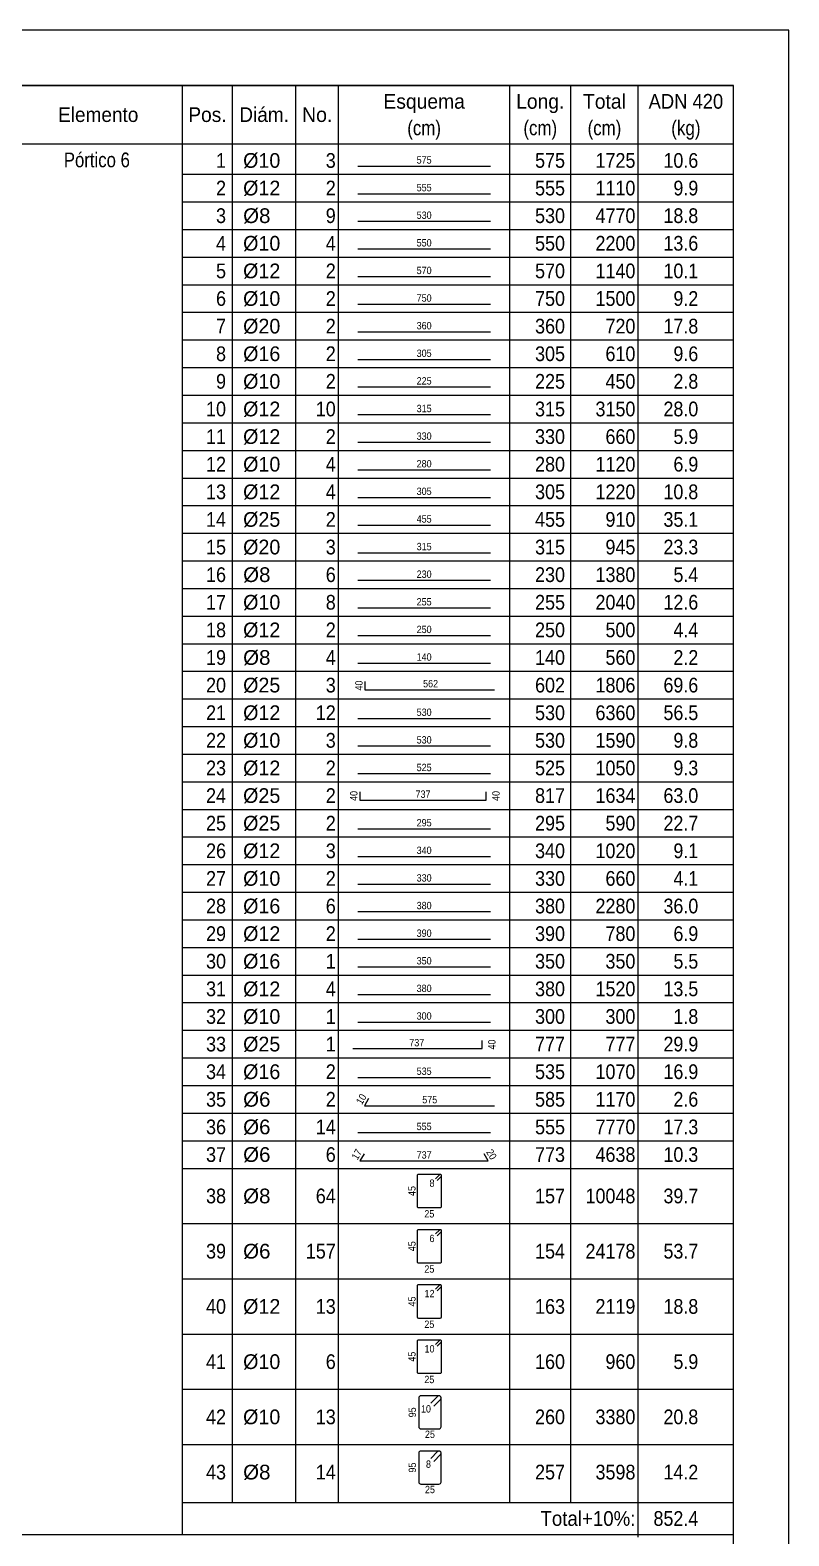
# Model space of a CAD drawing. Header units: millimetres. Extents: x 3 to 479, y -191 to 120.
# Drawn here: x 219.8 to 233.53, y 36.49 to 63.76 of the extents above; entities that cross this region are included whole.
import ezdxf
from ezdxf.enums import TextEntityAlignment as Align

# ---------------------------------------------------------------- set-up
doc = ezdxf.new("R2010")
doc.units = ezdxf.units.MM
for name, color, linetype, lineweight in [('DESPIECES_TABLA', 7, 'Continuous', 9), ('RECUAD_LIMITES', 2, 'Continuous', 0), ('RECUAD_MARCO', 1, 'Continuous', 20), ('TABLAS', 1, 'Continuous', 9), ('TEXTO_TABLAS', 1, 'Continuous', 0), ('TEXTOS_COTAS_DESPIECES_TABLA', 1, 'Continuous', 0)]:
    doc.layers.add(name, color=color, linetype=linetype, lineweight=lineweight)
doc.styles.add('CYPETXT_romans', font='arial.ttf', dxfattribs={"height": 0.2})

msp = doc.modelspace()

# ---------------------------------------------------------------- linework, layer by layer
at = {"layer": 'DESPIECES_TABLA'}
for points in [[(225.72893, 61.29484), (228.12893, 61.29484)], [(225.72893, 60.79484), (228.12893, 60.79484)], [(225.72893, 60.29484), (228.12893, 60.29484)], [(225.72893, 59.79484), (228.12893, 59.79484)], [(225.72893, 59.29484), (228.12893, 59.29484)], [(225.72893, 58.79484), (228.12893, 58.79484)], [(225.72893, 58.29484), (228.12893, 58.29484)], [(225.72893, 57.79484), (228.12893, 57.79484)], [(225.72893, 57.29484), (228.12893, 57.29484)], [(225.72893, 56.79484), (228.12893, 56.79484)], [(225.72893, 56.29484), (228.12893, 56.29484)], [(225.72893, 55.79484), (228.12893, 55.79484)], [(225.72893, 55.29484), (228.12893, 55.29484)], [(225.72893, 54.79484), (228.12893, 54.79484)], [(225.72893, 54.29484), (228.12893, 54.29484)], [(225.72893, 53.79484), (228.12893, 53.79484)], [(225.72893, 53.29484), (228.12893, 53.29484)], [(225.72893, 52.79484), (228.12893, 52.79484)], [(225.72893, 52.29484), (228.12893, 52.29484)], [(225.85752, 51.96413), (225.85752, 51.81413), (228.20276, 51.81413)], [(225.72893, 51.29484), (228.12893, 51.29484)], [(225.72893, 50.79484), (228.12893, 50.79484)], [(225.72893, 50.29484), (228.12893, 50.29484)], [(225.76353, 49.96477), (225.76353, 49.81477), (228.05432, 49.81477), (228.05432, 49.96477)], [(225.72893, 49.29484), (228.12893, 49.29484)], [(225.72893, 48.79484), (228.12893, 48.79484)], [(225.72893, 48.29484), (228.12893, 48.29484)], [(225.72893, 47.79484), (228.12893, 47.79484)], [(225.72893, 47.29484), (228.12893, 47.29484)], [(225.72893, 46.79484), (228.12893, 46.79484)], [(225.72893, 46.29484), (228.12893, 46.29484)], [(225.72893, 45.79484), (228.12893, 45.79484)], [(225.63665, 45.31409), (227.9787, 45.31409), (227.9787, 45.46409)], [(225.72893, 44.79484), (228.12893, 44.79484)], [(225.92225, 44.41026), (225.84725, 44.28036), (228.20497, 44.28036)], [(225.72893, 43.79484), (228.12893, 43.79484)], [(225.84123, 43.4106), (225.76623, 43.28069), (228.08506, 43.28069), (228.01662, 43.4106)], [(227.16699, 42.92838), (227.23752, 42.99891), (227.24025, 43.00223), (227.24227, 43.00603), (227.24352, 43.01014), (227.24394, 43.01442), (227.24352, 43.01871), (227.24227, 43.02282), (227.24025, 43.02662), (227.23752, 43.02994), (227.23419, 43.03267), (227.2304, 43.0347), (227.22628, 43.03595), (227.222, 43.03637), (226.82478, 43.03637), (226.81638, 43.0347), (226.80926, 43.02994), (226.8045, 43.02282), (226.80283, 43.01442), (226.80283, 42.45831), (226.8045, 42.44992), (226.80926, 42.4428), (226.81638, 42.43804), (226.82478, 42.43637), (227.222, 42.43637), (227.2304, 42.43804), (227.23752, 42.4428), (227.24227, 42.44992), (227.24394, 42.45831), (227.24394, 43.01442), (227.24352, 43.01871), (227.24227, 43.02282), (227.24025, 43.02662), (227.23752, 43.02994), (227.23419, 43.03267), (227.2304, 43.0347), (227.22628, 43.03595), (227.222, 43.03637), (227.21772, 43.03595), (227.2136, 43.0347), (227.20981, 43.03267), (227.20648, 43.02994), (227.13595, 42.95941)], [(227.16676, 41.92789), (227.23758, 41.99871), (227.24032, 42.00205), (227.24235, 42.00586), (227.24361, 42.00999), (227.24403, 42.01429), (227.24361, 42.01859), (227.24235, 42.02272), (227.24032, 42.02653), (227.23758, 42.02987), (227.23424, 42.03261), (227.23043, 42.03465), (227.22629, 42.0359), (227.222, 42.03633), (226.8249, 42.03633), (226.81647, 42.03465), (226.80932, 42.02987), (226.80454, 42.02272), (226.80287, 42.01429), (226.80287, 41.45836), (226.80454, 41.44993), (226.80932, 41.44278), (226.81647, 41.438), (226.8249, 41.43633), (227.222, 41.43633), (227.23043, 41.438), (227.23758, 41.44278), (227.24235, 41.44993), (227.24403, 41.45836), (227.24403, 42.01429), (227.24361, 42.01859), (227.24235, 42.02272), (227.24032, 42.02653), (227.23758, 42.02987), (227.23424, 42.03261), (227.23043, 42.03465), (227.22629, 42.0359), (227.222, 42.03633), (227.2177, 42.0359), (227.21356, 42.03465), (227.20975, 42.03261), (227.20641, 42.02987), (227.13559, 41.95905)], [(227.16745, 40.92935), (227.2374, 40.9993), (227.24011, 41.0026), (227.24212, 41.00636), (227.24336, 41.01044), (227.24377, 41.01469), (227.24336, 41.01894), (227.24212, 41.02302), (227.24011, 41.02678), (227.2374, 41.03008), (227.2341, 41.03279), (227.23034, 41.0348), (227.22626, 41.03604), (227.22201, 41.03645), (226.82453, 41.03645), (226.8162, 41.0348), (226.80914, 41.03008), (226.80442, 41.02302), (226.80277, 41.01469), (226.80277, 40.45822), (226.80442, 40.44989), (226.80914, 40.44283), (226.8162, 40.43811), (226.82453, 40.43645), (227.22201, 40.43645), (227.23034, 40.43811), (227.2374, 40.44283), (227.24212, 40.44989), (227.24377, 40.45822), (227.24377, 41.01469), (227.24336, 41.01894), (227.24212, 41.02302), (227.24011, 41.02678), (227.2374, 41.03008), (227.2341, 41.03279), (227.23034, 41.0348), (227.22626, 41.03604), (227.22201, 41.03645), (227.21776, 41.03604), (227.21368, 41.0348), (227.20992, 41.03279), (227.20662, 41.03008), (227.13667, 40.96013)], [(227.16722, 39.92886), (227.23746, 39.9991), (227.24018, 40.00242), (227.2422, 40.00619), (227.24344, 40.01029), (227.24386, 40.01456), (227.24344, 40.01882), (227.2422, 40.02292), (227.24018, 40.0267), (227.23746, 40.03001), (227.23415, 40.03273), (227.23037, 40.03475), (227.22627, 40.03599), (227.22201, 40.03641), (226.82465, 40.03641), (226.81629, 40.03475), (226.8092, 40.03001), (226.80446, 40.02292), (226.8028, 40.01456), (226.8028, 39.45827), (226.80446, 39.4499), (226.8092, 39.44281), (226.81629, 39.43808), (226.82465, 39.43641), (227.22201, 39.43641), (227.23037, 39.43808), (227.23746, 39.44281), (227.2422, 39.4499), (227.24386, 39.45827), (227.24386, 40.01456), (227.24344, 40.01882), (227.2422, 40.02292), (227.24018, 40.0267), (227.23746, 40.03001), (227.23415, 40.03273), (227.23037, 40.03475), (227.22627, 40.03599), (227.22201, 40.03641), (227.21774, 40.03599), (227.21364, 40.03475), (227.20986, 40.03273), (227.20655, 40.03001), (227.13631, 39.95977)], [(227.1024, 38.84157), (227.22461, 38.96379), (227.22934, 38.96955), (227.23285, 38.97612), (227.23501, 38.98325), (227.23575, 38.99067), (227.23501, 38.99809), (227.23285, 39.00522), (227.22934, 39.0118), (227.22461, 39.01756), (227.21885, 39.02229), (227.21227, 39.0258), (227.20514, 39.02796), (227.19772, 39.02869), (226.87025, 39.02869), (226.8557, 39.0258), (226.84336, 39.01756), (226.83512, 39.00522), (226.83223, 38.99067), (226.83223, 38.46672), (226.83512, 38.45217), (226.84336, 38.43983), (226.8557, 38.43159), (226.87025, 38.42869), (227.19772, 38.42869), (227.21227, 38.43159), (227.22461, 38.43983), (227.23285, 38.45217), (227.23575, 38.46672), (227.23575, 38.99067), (227.23501, 38.99809), (227.23285, 39.00522), (227.22934, 39.0118), (227.22461, 39.01756), (227.21885, 39.02229), (227.21227, 39.0258), (227.20514, 39.02796), (227.19772, 39.02869), (227.1903, 39.02796), (227.18317, 39.0258), (227.1766, 39.02229), (227.17084, 39.01756), (227.04863, 38.89535)], [(227.10223, 37.8412), (227.22466, 37.96363), (227.2294, 37.96941), (227.23292, 37.97599), (227.23509, 37.98314), (227.23582, 37.99057), (227.23509, 37.998), (227.23292, 38.00515), (227.2294, 38.01173), (227.22466, 38.0175), (227.21889, 38.02224), (227.2123, 38.02576), (227.20516, 38.02793), (227.19772, 38.02866), (226.87034, 38.02866), (226.85576, 38.02576), (226.84341, 38.0175), (226.83515, 38.00515), (226.83225, 37.99057), (226.83225, 37.46675), (226.83515, 37.45218), (226.84341, 37.43982), (226.85576, 37.43156), (226.87034, 37.42866), (227.19772, 37.42866), (227.2123, 37.43156), (227.22466, 37.43982), (227.23292, 37.45218), (227.23582, 37.46675), (227.23582, 37.99057), (227.23509, 37.998), (227.23292, 38.00515), (227.2294, 38.01173), (227.22466, 38.0175), (227.21889, 38.02224), (227.2123, 38.02576), (227.20516, 38.02793), (227.19772, 38.02866), (227.19029, 38.02793), (227.18315, 38.02576), (227.17656, 38.02224), (227.17079, 38.0175), (227.04835, 37.89507)]]:
    msp.add_lwpolyline(points, dxfattribs=at)
at = {"layer": 'RECUAD_LIMITES'}
msp.add_lwpolyline([(100.33093, 21.25684), (233.53093, 21.25684), (233.53093, 63.75684), (100.33093, 63.75684), (100.33093, 21.25684)], close=True, dxfattribs=at)
at = {"layer": 'RECUAD_MARCO'}
msp.add_lwpolyline([(102.83093, 22.25684), (232.53093, 22.25684), (232.53093, 62.75684), (102.83093, 62.75684), (102.83093, 22.25684)], close=True, dxfattribs=at)
at = {"layer": 'TABLAS'}
for p, q in [((219.45493, 62.75684), (232.53093, 62.75684)), ((222.55493, 61.64684), (222.55493, 62.75684)), ((223.45893, 61.64684), (223.45893, 62.75684)), ((224.60693, 61.64684), (224.60693, 62.75684)), ((225.37893, 61.64684), (225.37893, 62.75684)), ((228.47893, 61.64684), (228.47893, 62.75684)), ((229.58293, 61.64684), (229.58293, 62.75684)), ((230.80293, 61.64684), (230.80293, 62.75684)), ((232.53093, 61.64684), (232.53093, 62.75684)), ((219.45493, 61.69684), (232.53093, 61.69684)), ((222.55493, 36.56684), (222.55493, 61.64684)), ((223.45893, 37.09684), (223.45893, 61.64684)), ((224.60693, 37.09684), (224.60693, 61.64684)), ((225.37893, 37.09684), (225.37893, 61.64684)), ((228.47893, 37.09684), (228.47893, 61.64684)), ((229.58293, 37.09684), (229.58293, 61.64684)), ((230.80293, 36.56684), (230.80293, 61.64684)), ((232.53093, 36.56684), (232.53093, 61.64684)), ((222.55493, 37.09684), (232.53093, 37.09684)), ((222.55493, 36.51684), (222.55493, 36.56684)), ((230.80293, 36.46684), (230.80293, 36.56684)), ((232.53093, 36.46684), (232.53093, 36.56684)), ((219.45493, 36.51684), (232.53093, 36.51684))]:
    msp.add_line(p, q, dxfattribs=at)
at = {"layer": 'TEXTO_TABLAS'}
for p, q in [((222.55493, 61.14684), (232.53093, 61.14684)), ((222.55493, 60.64684), (232.53093, 60.64684)), ((222.55493, 60.14684), (232.53093, 60.14684)), ((222.55493, 59.64684), (232.53093, 59.64684)), ((222.55493, 59.14684), (232.53093, 59.14684)), ((222.55493, 58.64684), (232.53093, 58.64684)), ((222.55493, 58.14684), (232.53093, 58.14684)), ((222.55493, 57.64684), (232.53093, 57.64684)), ((222.55493, 57.14684), (232.53093, 57.14684)), ((222.55493, 56.64684), (232.53093, 56.64684)), ((222.55493, 56.14684), (232.53093, 56.14684)), ((222.55493, 55.64684), (232.53093, 55.64684)), ((222.55493, 55.14684), (232.53093, 55.14684)), ((222.55493, 54.64684), (232.53093, 54.64684)), ((222.55493, 54.14684), (232.53093, 54.14684)), ((222.55493, 53.64684), (232.53093, 53.64684)), ((222.55493, 53.14684), (232.53093, 53.14684)), ((222.55493, 52.64684), (232.53093, 52.64684)), ((222.55493, 52.14684), (232.53093, 52.14684)), ((222.55493, 51.64684), (232.53093, 51.64684)), ((222.55493, 51.14684), (232.53093, 51.14684)), ((222.55493, 50.64684), (232.53093, 50.64684)), ((222.55493, 50.14684), (232.53093, 50.14684)), ((222.55493, 49.64684), (232.53093, 49.64684)), ((222.55493, 49.14684), (232.53093, 49.14684)), ((222.55493, 48.64684), (232.53093, 48.64684)), ((222.55493, 48.14684), (232.53093, 48.14684)), ((222.55493, 47.64684), (232.53093, 47.64684)), ((222.55493, 47.14684), (232.53093, 47.14684)), ((222.55493, 46.64684), (232.53093, 46.64684)), ((222.55493, 46.14684), (232.53093, 46.14684)), ((222.55493, 45.64684), (232.53093, 45.64684)), ((222.55493, 45.14684), (232.53093, 45.14684)), ((222.55493, 44.64684), (232.53093, 44.64684)), ((222.55493, 44.14684), (232.53093, 44.14684)), ((222.55493, 43.64684), (232.53093, 43.64684)), ((222.55493, 43.14684), (232.53093, 43.14684)), ((222.55493, 42.14684), (232.53093, 42.14684)), ((222.55493, 41.14684), (232.53093, 41.14684)), ((222.55493, 40.14684), (232.53093, 40.14684)), ((222.55493, 39.14684), (232.53093, 39.14684)), ((222.55493, 38.14684), (232.53093, 38.14684))]:
    msp.add_line(p, q, dxfattribs=at)

# ---------------------------------------------------------------- texts
at = {"layer": 'TEXTO_TABLAS', "style": 'CYPETXT_romans'}
for s, width, p in [('Esquema', 0.93681, (226.92893, 62.46684)), ('Long.', 0.9375, (229.03093, 62.46684)), ('Total', 0.935673, (230.19293, 62.46684)), ('ADN 420', 0.893197, (231.66693, 62.46684)), ('Elemento', 0.923378, (221.02993, 62.22684)), ('Pos.', 0.930268, (223.00693, 62.22684)), ('Diám.', 0.924488, (224.03293, 62.22684)), ('No.', 0.948905, (224.99293, 62.22684)), ('(cm)', 0.819001, (226.92893, 61.98684)), ('(cm)', 0.819001, (229.03093, 61.98684)), ('(cm)', 0.819001, (230.19293, 61.98684)), ('(kg)', 0.827954, (231.66693, 61.98684)), ('Pórtico 6', 0.813476, (221.00493, 61.40684))]:
    msp.add_text(s, height=0.266667, dxfattribs=dict(at, width=width)).set_placement(p, align=Align.MIDDLE_CENTER)
for s, height, width, p in [('1', 0.26667, 0.872274, (223.34293, 61.39684)), ('3', 0.26667, 0.872274, (225.32893, 61.39684)), ('575', 0.266667, 0.872274, (229.47893, 61.39684)), ('1725', 0.266667, 0.872274, (230.75293, 61.39684)), ('10.6', 0.266667, 0.869308, (231.89093, 61.39684)), ('2', 0.26667, 0.872274, (223.34293, 60.89684)), ('2', 0.26667, 0.872274, (225.32893, 60.89684)), ('555', 0.266667, 0.872274, (229.47893, 60.89684)), ('1110', 0.266667, 0.872274, (230.75293, 60.89684)), ('9.9', 0.266667, 0.868127, (231.89093, 60.89684)), ('3', 0.26667, 0.872274, (223.34293, 60.39684)), ('9', 0.26667, 0.872274, (225.32893, 60.39684)), ('530', 0.266667, 0.872274, (229.47893, 60.39684)), ('4770', 0.266667, 0.872274, (230.75293, 60.39684)), ('18.8', 0.266667, 0.869308, (231.89093, 60.39684)), ('4', 0.26667, 0.872274, (223.34293, 59.89684)), ('4', 0.26667, 0.872274, (225.32893, 59.89684)), ('550', 0.266667, 0.872274, (229.47893, 59.89684)), ('2200', 0.266667, 0.872274, (230.75293, 59.89684)), ('13.6', 0.266667, 0.869308, (231.89093, 59.89684)), ('5', 0.26667, 0.872274, (223.34293, 59.39684)), ('2', 0.26667, 0.872274, (225.32893, 59.39684)), ('570', 0.266667, 0.872274, (229.47893, 59.39684)), ('1140', 0.266667, 0.872274, (230.75293, 59.39684)), ('10.1', 0.266667, 0.869308, (231.89093, 59.39684)), ('6', 0.26667, 0.872274, (223.34293, 58.89684)), ('2', 0.26667, 0.872274, (225.32893, 58.89684)), ('750', 0.266667, 0.872274, (229.47893, 58.89684)), ('1500', 0.266667, 0.872274, (230.75293, 58.89684)), ('9.2', 0.266667, 0.868127, (231.89093, 58.89684)), ('7', 0.26667, 0.872274, (223.34293, 58.39684)), ('2', 0.26667, 0.872274, (225.32893, 58.39684)), ('360', 0.266667, 0.872274, (229.47893, 58.39684)), ('720', 0.266667, 0.872274, (230.75293, 58.39684)), ('17.8', 0.266667, 0.869308, (231.89093, 58.39684)), ('8', 0.26667, 0.872274, (223.34293, 57.89684)), ('2', 0.26667, 0.872274, (225.32893, 57.89684)), ('305', 0.266667, 0.872274, (229.47893, 57.89684)), ('610', 0.266667, 0.872274, (230.75293, 57.89684)), ('9.6', 0.266667, 0.868127, (231.89093, 57.89684)), ('9', 0.26667, 0.872274, (223.34293, 57.39684)), ('2', 0.26667, 0.872274, (225.32893, 57.39684)), ('225', 0.266667, 0.872274, (229.47893, 57.39684)), ('450', 0.266667, 0.872274, (230.75293, 57.39684)), ('2.8', 0.266667, 0.868127, (231.89093, 57.39684)), ('10', 0.266667, 0.872274, (223.34293, 56.89684)), ('10', 0.266667, 0.872274, (225.32893, 56.89684)), ('315', 0.266667, 0.872274, (229.47893, 56.89684)), ('3150', 0.266667, 0.872274, (230.75293, 56.89684)), ('28.0', 0.266667, 0.869308, (231.89093, 56.89684)), ('11', 0.266667, 0.872274, (223.34293, 56.39684)), ('2', 0.26667, 0.872274, (225.32893, 56.39684)), ('330', 0.266667, 0.872274, (229.47893, 56.39684)), ('660', 0.266667, 0.872274, (230.75293, 56.39684)), ('5.9', 0.266667, 0.868127, (231.89093, 56.39684)), ('12', 0.266667, 0.872274, (223.34293, 55.89684)), ('4', 0.26667, 0.872274, (225.32893, 55.89684)), ('280', 0.266667, 0.872274, (229.47893, 55.89684)), ('1120', 0.266667, 0.872274, (230.75293, 55.89684)), ('6.9', 0.266667, 0.868127, (231.89093, 55.89684)), ('13', 0.266667, 0.872274, (223.34293, 55.39684)), ('4', 0.26667, 0.872274, (225.32893, 55.39684)), ('305', 0.266667, 0.872274, (229.47893, 55.39684)), ('1220', 0.266667, 0.872274, (230.75293, 55.39684)), ('10.8', 0.266667, 0.869308, (231.89093, 55.39684)), ('14', 0.266667, 0.872274, (223.34293, 54.89684)), ('2', 0.26667, 0.872274, (225.32893, 54.89684)), ('455', 0.266667, 0.872274, (229.47893, 54.89684)), ('910', 0.266667, 0.872274, (230.75293, 54.89684)), ('35.1', 0.266667, 0.869308, (231.89093, 54.89684)), ('15', 0.266667, 0.872274, (223.34293, 54.39684)), ('3', 0.26667, 0.872274, (225.32893, 54.39684)), ('315', 0.266667, 0.872274, (229.47893, 54.39684)), ('945', 0.266667, 0.872274, (230.75293, 54.39684)), ('23.3', 0.266667, 0.869308, (231.89093, 54.39684)), ('16', 0.266667, 0.872274, (223.34293, 53.89684)), ('6', 0.26667, 0.872274, (225.32893, 53.89684)), ('230', 0.266667, 0.872274, (229.47893, 53.89684)), ('1380', 0.266667, 0.872274, (230.75293, 53.89684)), ('5.4', 0.266667, 0.868127, (231.89093, 53.89684)), ('17', 0.266667, 0.872274, (223.34293, 53.39684)), ('8', 0.26667, 0.872274, (225.32893, 53.39684)), ('255', 0.266667, 0.872274, (229.47893, 53.39684)), ('2040', 0.266667, 0.872274, (230.75293, 53.39684)), ('12.6', 0.266667, 0.869308, (231.89093, 53.39684)), ('18', 0.266667, 0.872274, (223.34293, 52.89684)), ('2', 0.26667, 0.872274, (225.32893, 52.89684)), ('250', 0.266667, 0.872274, (229.47893, 52.89684)), ('500', 0.266667, 0.872274, (230.75293, 52.89684)), ('4.4', 0.266667, 0.868127, (231.89093, 52.89684)), ('19', 0.266667, 0.872274, (223.34293, 52.39684)), ('4', 0.26667, 0.872274, (225.32893, 52.39684)), ('140', 0.266667, 0.872274, (229.47893, 52.39684)), ('560', 0.266667, 0.872274, (230.75293, 52.39684)), ('2.2', 0.266667, 0.868127, (231.89093, 52.39684)), ('20', 0.266667, 0.872274, (223.34293, 51.89684)), ('3', 0.26667, 0.872274, (225.32893, 51.89684)), ('602', 0.266667, 0.872274, (229.47893, 51.89684)), ('1806', 0.266667, 0.872274, (230.75293, 51.89684)), ('69.6', 0.266667, 0.869308, (231.89093, 51.89684)), ('21', 0.266667, 0.872274, (223.34293, 51.39684)), ('12', 0.266667, 0.872274, (225.32893, 51.39684)), ('530', 0.266667, 0.872274, (229.47893, 51.39684)), ('6360', 0.266667, 0.872274, (230.75293, 51.39684)), ('56.5', 0.266667, 0.869308, (231.89093, 51.39684)), ('22', 0.266667, 0.872274, (223.34293, 50.89684)), ('3', 0.26667, 0.872274, (225.32893, 50.89684)), ('530', 0.266667, 0.872274, (229.47893, 50.89684)), ('1590', 0.266667, 0.872274, (230.75293, 50.89684)), ('9.8', 0.266667, 0.868127, (231.89093, 50.89684)), ('23', 0.266667, 0.872274, (223.34293, 50.39684)), ('2', 0.26667, 0.872274, (225.32893, 50.39684)), ('525', 0.266667, 0.872274, (229.47893, 50.39684)), ('1050', 0.266667, 0.872274, (230.75293, 50.39684)), ('9.3', 0.266667, 0.868127, (231.89093, 50.39684)), ('24', 0.266667, 0.872274, (223.34293, 49.89684)), ('2', 0.26667, 0.872274, (225.32893, 49.89684)), ('817', 0.266667, 0.872274, (229.47893, 49.89684)), ('1634', 0.266667, 0.872274, (230.75293, 49.89684)), ('63.0', 0.266667, 0.869308, (231.89093, 49.89684)), ('25', 0.266667, 0.872274, (223.34293, 49.39684)), ('2', 0.26667, 0.872274, (225.32893, 49.39684)), ('295', 0.266667, 0.872274, (229.47893, 49.39684)), ('590', 0.266667, 0.872274, (230.75293, 49.39684)), ('22.7', 0.266667, 0.869308, (231.89093, 49.39684)), ('26', 0.266667, 0.872274, (223.34293, 48.89684)), ('3', 0.26667, 0.872274, (225.32893, 48.89684)), ('340', 0.266667, 0.872274, (229.47893, 48.89684)), ('1020', 0.266667, 0.872274, (230.75293, 48.89684)), ('9.1', 0.266667, 0.868127, (231.89093, 48.89684)), ('27', 0.266667, 0.872274, (223.34293, 48.39684)), ('2', 0.26667, 0.872274, (225.32893, 48.39684)), ('330', 0.266667, 0.872274, (229.47893, 48.39684)), ('660', 0.266667, 0.872274, (230.75293, 48.39684)), ('4.1', 0.266667, 0.868127, (231.89093, 48.39684)), ('28', 0.266667, 0.872274, (223.34293, 47.89684)), ('6', 0.26667, 0.872274, (225.32893, 47.89684)), ('380', 0.266667, 0.872274, (229.47893, 47.89684)), ('2280', 0.266667, 0.872274, (230.75293, 47.89684)), ('36.0', 0.266667, 0.869308, (231.89093, 47.89684)), ('29', 0.266667, 0.872274, (223.34293, 47.39684)), ('2', 0.26667, 0.872274, (225.32893, 47.39684)), ('390', 0.266667, 0.872274, (229.47893, 47.39684)), ('780', 0.266667, 0.872274, (230.75293, 47.39684)), ('6.9', 0.266667, 0.868127, (231.89093, 47.39684)), ('30', 0.266667, 0.872274, (223.34293, 46.89684)), ('1', 0.26667, 0.872274, (225.32893, 46.89684)), ('350', 0.266667, 0.872274, (229.47893, 46.89684)), ('350', 0.266667, 0.872274, (230.75293, 46.89684)), ('5.5', 0.266667, 0.868127, (231.89093, 46.89684)), ('31', 0.266667, 0.872274, (223.34293, 46.39684)), ('4', 0.26667, 0.872274, (225.32893, 46.39684)), ('380', 0.266667, 0.872274, (229.47893, 46.39684)), ('1520', 0.266667, 0.872274, (230.75293, 46.39684)), ('13.5', 0.266667, 0.869308, (231.89093, 46.39684)), ('32', 0.266667, 0.872274, (223.34293, 45.89684)), ('1', 0.26667, 0.872274, (225.32893, 45.89684)), ('300', 0.266667, 0.872274, (229.47893, 45.89684)), ('300', 0.266667, 0.872274, (230.75293, 45.89684)), ('1.8', 0.266667, 0.868127, (231.89093, 45.89684)), ('33', 0.266667, 0.872274, (223.34293, 45.39684)), ('29.9', 0.266667, 0.869308, (231.89093, 45.39684)), ('1', 0.26667, 0.872274, (225.32893, 45.39684)), ('777', 0.266667, 0.872274, (229.47893, 45.39684)), ('777', 0.266667, 0.872274, (230.75293, 45.39684)), ('34', 0.266667, 0.872274, (223.34293, 44.89684)), ('2', 0.26667, 0.872274, (225.32893, 44.89684)), ('535', 0.266667, 0.872274, (229.47893, 44.89684)), ('1070', 0.266667, 0.872274, (230.75293, 44.89684)), ('16.9', 0.266667, 0.869308, (231.89093, 44.89684)), ('35', 0.266667, 0.872274, (223.34293, 44.39684)), ('2', 0.26667, 0.872274, (225.32893, 44.39684)), ('585', 0.266667, 0.872274, (229.47893, 44.39684)), ('1170', 0.266667, 0.872274, (230.75293, 44.39684)), ('2.6', 0.266667, 0.868127, (231.89093, 44.39684)), ('36', 0.266667, 0.872274, (223.34293, 43.89684)), ('14', 0.266667, 0.872274, (225.32893, 43.89684)), ('555', 0.266667, 0.872274, (229.47893, 43.89684)), ('7770', 0.266667, 0.872274, (230.75293, 43.89684)), ('17.3', 0.266667, 0.869308, (231.89093, 43.89684)), ('37', 0.266667, 0.872274, (223.34293, 43.39684)), ('6', 0.26667, 0.872274, (225.32893, 43.39684)), ('773', 0.266667, 0.872274, (229.47893, 43.39684)), ('4638', 0.266667, 0.872274, (230.75293, 43.39684)), ('10.3', 0.266667, 0.869308, (231.89093, 43.39684)), ('38', 0.266667, 0.872274, (223.34293, 42.64684)), ('64', 0.266667, 0.872274, (225.32893, 42.64684)), ('157', 0.266667, 0.872274, (229.47893, 42.64684)), ('10048', 0.266667, 0.872274, (230.75293, 42.64684)), ('39.7', 0.266667, 0.869308, (231.89093, 42.64684)), ('39', 0.266667, 0.872274, (223.34293, 41.64684)), ('157', 0.266667, 0.872274, (225.32893, 41.64684)), ('154', 0.266667, 0.872274, (229.47893, 41.64684)), ('24178', 0.266667, 0.872274, (230.75293, 41.64684)), ('53.7', 0.266667, 0.869308, (231.89093, 41.64684)), ('40', 0.266667, 0.872274, (223.34293, 40.64684)), ('13', 0.266667, 0.872274, (225.32893, 40.64684)), ('163', 0.266667, 0.872274, (229.47893, 40.64684)), ('2119', 0.266667, 0.872274, (230.75293, 40.64684)), ('18.8', 0.266667, 0.869308, (231.89093, 40.64684)), ('41', 0.266667, 0.872274, (223.34293, 39.64684)), ('6', 0.26667, 0.872274, (225.32893, 39.64684)), ('160', 0.266667, 0.872274, (229.47893, 39.64684)), ('960', 0.266667, 0.872274, (230.75293, 39.64684)), ('5.9', 0.266667, 0.868127, (231.89093, 39.64684)), ('42', 0.266667, 0.872274, (223.34293, 38.64684)), ('13', 0.266667, 0.872274, (225.32893, 38.64684)), ('260', 0.266667, 0.872274, (229.47893, 38.64684)), ('3380', 0.266667, 0.872274, (230.75293, 38.64684)), ('20.8', 0.266667, 0.869308, (231.89093, 38.64684)), ('43', 0.266667, 0.872274, (223.34293, 37.64684)), ('14', 0.266667, 0.872274, (225.32893, 37.64684)), ('257', 0.266667, 0.872274, (229.47893, 37.64684)), ('3598', 0.266667, 0.872274, (230.75293, 37.64684)), ('14.2', 0.266667, 0.869308, (231.89093, 37.64684)), ('Total+10%:', 0.266667, 0.906671, (230.75293, 36.80684)), ('852.4', 0.266667, 0.869965, (231.89093, 36.80684))]:
    msp.add_text(s, height=height, dxfattribs=dict(at, width=width)).set_placement(p, align=Align.MIDDLE_RIGHT)
for s, width, p in [('%%c10', 0.955414, (223.65293, 61.39684)), ('%%c12', 0.955414, (223.65293, 60.89684)), ('%%c8', 0.99505, (223.65293, 60.39684)), ('%%c10', 0.955414, (223.65293, 59.89684)), ('%%c12', 0.955414, (223.65293, 59.39684)), ('%%c10', 0.955414, (223.65293, 58.89684)), ('%%c20', 0.955414, (223.65293, 58.39684)), ('%%c16', 0.955414, (223.65293, 57.89684)), ('%%c10', 0.955414, (223.65293, 57.39684)), ('%%c12', 0.955414, (223.65293, 56.89684)), ('%%c12', 0.955414, (223.65293, 56.39684)), ('%%c10', 0.955414, (223.65293, 55.89684)), ('%%c12', 0.955414, (223.65293, 55.39684)), ('%%c25', 0.955414, (223.65293, 54.89684)), ('%%c20', 0.955414, (223.65293, 54.39684)), ('%%c8', 0.99505, (223.65293, 53.89684)), ('%%c10', 0.955414, (223.65293, 53.39684)), ('%%c12', 0.955414, (223.65293, 52.89684)), ('%%c8', 0.99505, (223.65293, 52.39684)), ('%%c25', 0.955414, (223.65293, 51.89684)), ('%%c12', 0.955414, (223.65293, 51.39684)), ('%%c10', 0.955414, (223.65293, 50.89684)), ('%%c12', 0.955414, (223.65293, 50.39684)), ('%%c25', 0.955414, (223.65293, 49.89684)), ('%%c25', 0.955414, (223.65293, 49.39684)), ('%%c12', 0.955414, (223.65293, 48.89684)), ('%%c10', 0.955414, (223.65293, 48.39684)), ('%%c16', 0.955414, (223.65293, 47.89684)), ('%%c12', 0.955414, (223.65293, 47.39684)), ('%%c16', 0.955414, (223.65293, 46.89684)), ('%%c12', 0.955414, (223.65293, 46.39684)), ('%%c10', 0.955414, (223.65293, 45.89684)), ('%%c25', 0.955414, (223.65293, 45.39684)), ('%%c16', 0.955414, (223.65293, 44.89684)), ('%%c6', 0.99505, (223.65293, 44.39684)), ('%%c6', 0.99505, (223.65293, 43.89684)), ('%%c6', 0.99505, (223.65293, 43.39684)), ('%%c8', 0.99505, (223.65293, 42.64684)), ('%%c6', 0.99505, (223.65293, 41.64684)), ('%%c12', 0.955414, (223.65293, 40.64684)), ('%%c10', 0.955414, (223.65293, 39.64684)), ('%%c10', 0.955414, (223.65293, 38.64684)), ('%%c8', 0.99505, (223.65293, 37.64684))]:
    msp.add_text(s, height=0.266667, dxfattribs=dict(at, width=width)).set_placement(p, align=Align.MIDDLE_LEFT)
at = {"layer": 'TEXTOS_COTAS_DESPIECES_TABLA', "style": 'CYPETXT_romans', "width": 0.872274}
for s, p in [('575', (226.92893, 61.33884)), ('555', (226.92893, 60.83884)), ('530', (226.92893, 60.33884)), ('550', (226.92893, 59.83884)), ('570', (226.92893, 59.33884)), ('750', (226.92893, 58.83884)), ('360', (226.92893, 58.33884)), ('305', (226.92893, 57.83884)), ('225', (226.92893, 57.33884)), ('315', (226.92893, 56.83884)), ('330', (226.92893, 56.33884)), ('280', (226.92893, 55.83884)), ('305', (226.92893, 55.33884)), ('455', (226.92893, 54.83884)), ('315', (226.92893, 54.33884)), ('230', (226.92893, 53.83884)), ('255', (226.92893, 53.33884)), ('250', (226.92893, 52.83884)), ('140', (226.92893, 52.33884)), ('562', (227.04578, 51.85655)), ('530', (226.92893, 51.33884)), ('530', (226.92893, 50.83884)), ('525', (226.92893, 50.33884)), ('737', (226.90893, 49.85591)), ('295', (226.92893, 49.33884)), ('340', (226.92893, 48.83884)), ('330', (226.92893, 48.33884)), ('380', (226.92893, 47.83884)), ('390', (226.92893, 47.33884)), ('350', (226.92893, 46.83884)), ('380', (226.92893, 46.33884)), ('300', (226.92893, 45.83884)), ('737', (226.79575, 45.35659)), ('535', (226.92893, 44.83884)), ('575', (227.03037, 44.32342)), ('555', (226.92893, 43.83884)), ('737', (226.92893, 43.32309))]:
    msp.add_text(s, height=0.133333, dxfattribs=at).set_placement(p, align=Align.CENTER)
for s, rotation, p in [('40', 90, (225.8151, 51.88913)), ('40', 90, (225.72239, 49.88977)), ('10', 60.00071, (225.84745, 44.36684)), ('17', 59.999195, (225.76702, 43.36684)), ('20', 300.000805, (228.09083, 43.36684)), ('45', 90, (226.77391, 42.73637)), ('45', 90, (226.77382, 41.73633)), ('45', 90, (226.77408, 40.73645)), ('45', 90, (226.77399, 39.73641)), ('95', 90, (226.78211, 38.72869)), ('95', 90, (226.78203, 37.72866))]:
    msp.add_text(s, height=0.133333, rotation=rotation, dxfattribs=at).set_placement(p, align=Align.CENTER)
for p in [(228.16213, 49.88977), (228.08787, 45.38909)]:
    msp.add_text('40', height=0.133333, rotation=90, dxfattribs=at).set_placement(p, align=Align.TOP_CENTER)
for s, height, p in [('8', 0.13333, (227.11699, 42.87838)), ('6', 0.13333, (227.11676, 41.87789)), ('12', 0.133333, (227.11745, 40.87935)), ('10', 0.133333, (227.11722, 39.87886)), ('10', 0.133333, (227.0524, 38.79157)), ('8', 0.13333, (227.05223, 37.7912))]:
    msp.add_text(s, height=height, dxfattribs=at).set_placement(p, align=Align.MIDDLE_RIGHT)
for p in [(227.02339, 42.39065), (227.02345, 41.39069), (227.02327, 40.39056), (227.02333, 39.39061), (227.03399, 38.39832), (227.03403, 37.39836)]:
    msp.add_text('25', height=0.133333, dxfattribs=at).set_placement(p, align=Align.TOP_CENTER)

doc.saveas('drawing.dxf')
